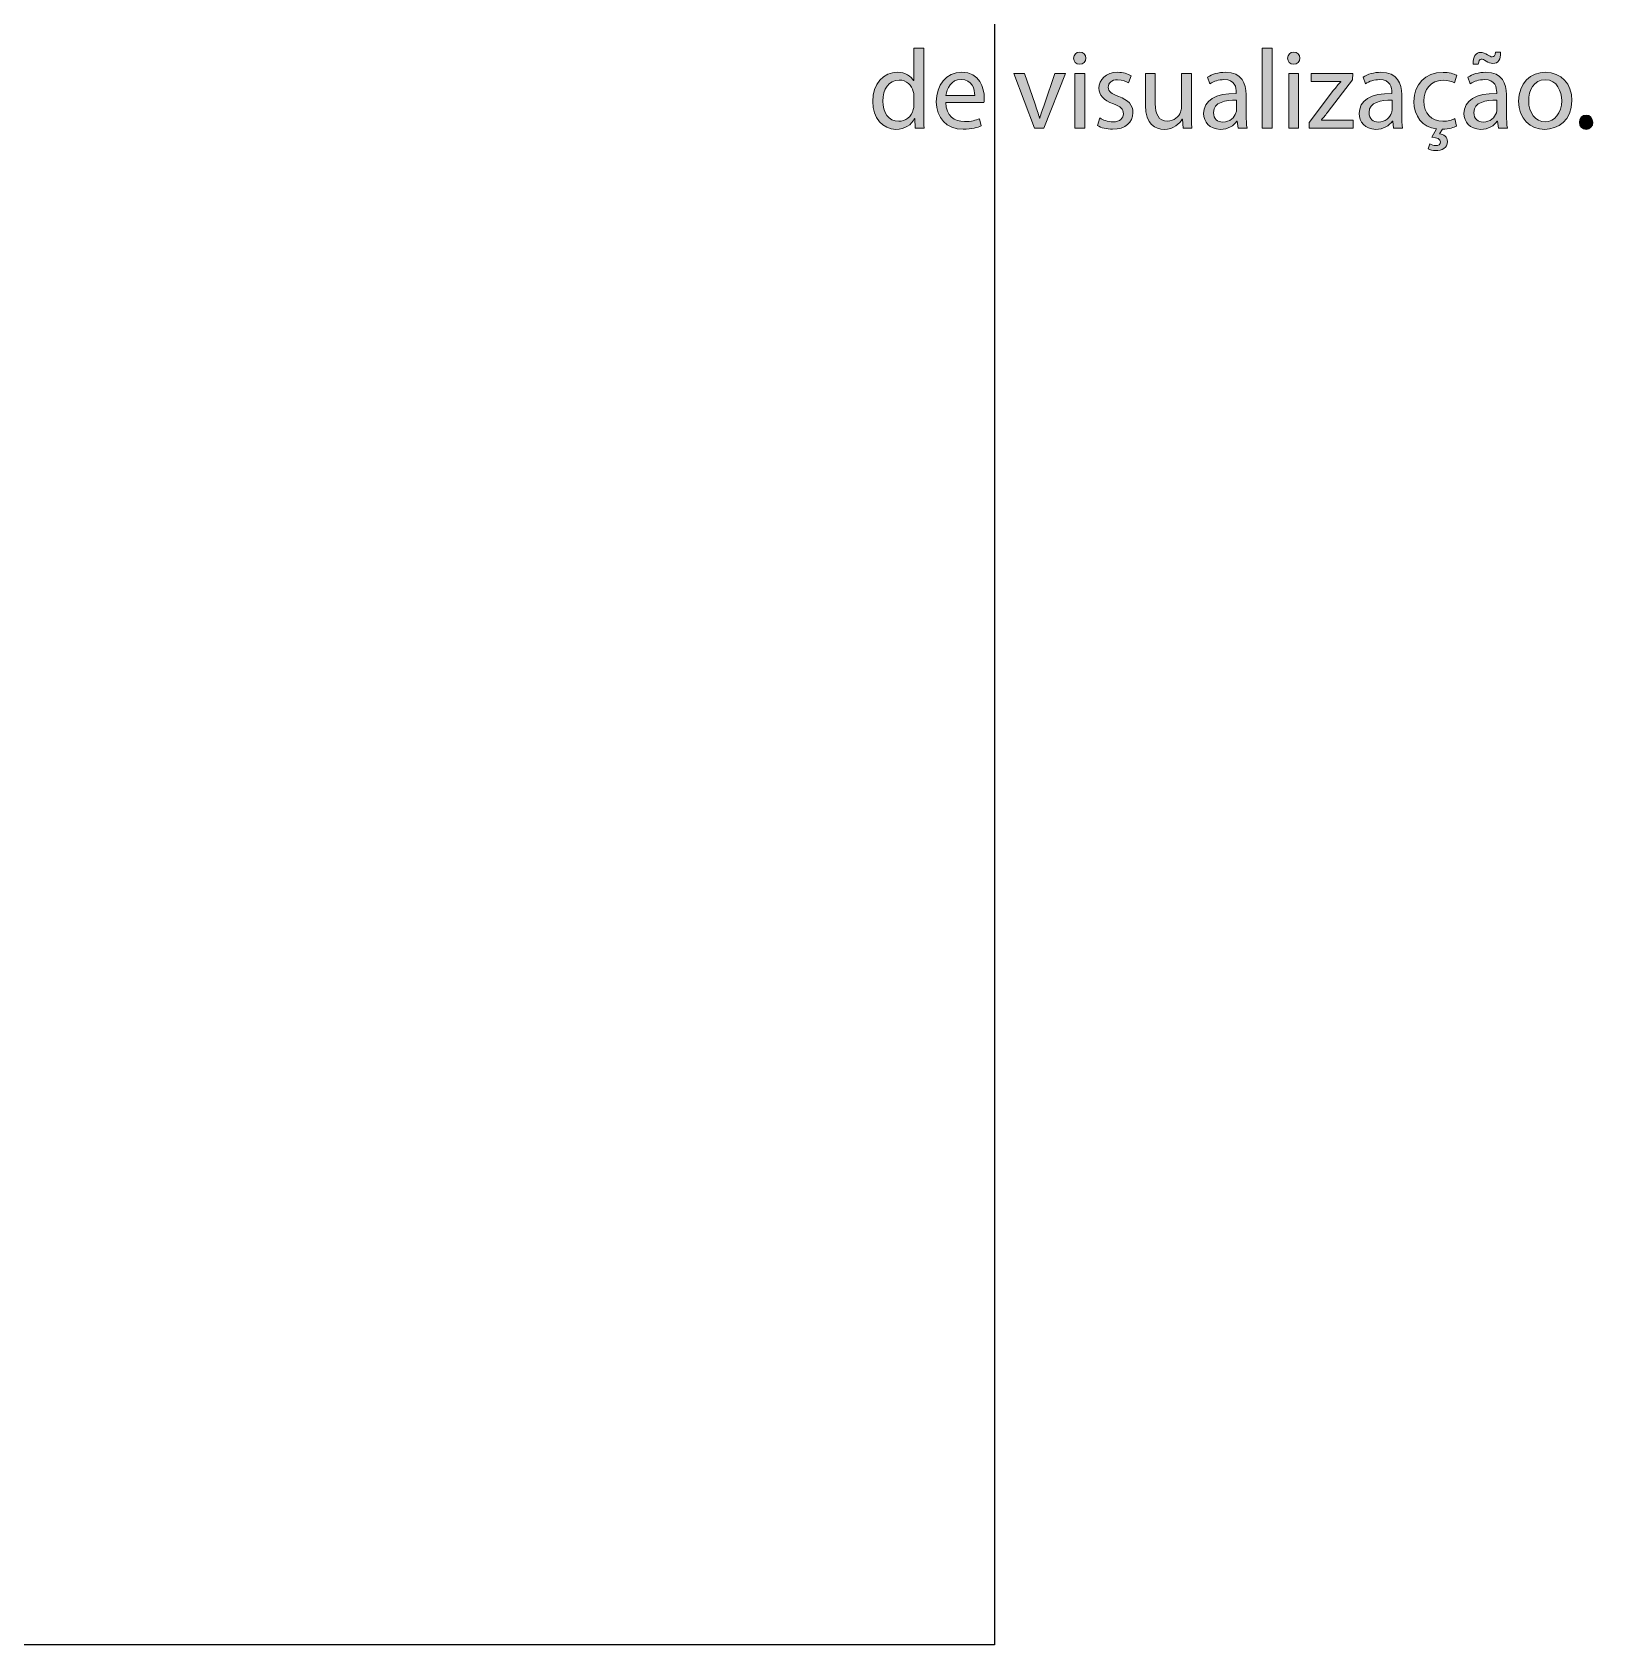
# Model space of a CAD drawing. Header units: inches. Extents: x -507 to 1392, y -754 to 68.
# Drawn here: x 595.6 to 734, y -466.7 to -323.6 of the extents above; entities that cross this region are included whole.
import ezdxf

# ---------------------------------------------------------------- set-up
doc = ezdxf.new("R2010")
doc.units = ezdxf.units.IN
doc.header["$MEASUREMENT"] = 0
doc.layers.add('back', color=7, linetype='Continuous')
picture_1 = doc.add_image_def('image69.png', size_in_pixel=(1129, 842))

# ---------------------------------------------------------------- blocks, each defined once
blk = doc.blocks.new('block 188')
at = {"layer": 'back'}
image = blk.add_image(picture_1, insert=(410, -466.68), size_in_units=(270.96, 202.08), dxfattribs=at)
blk = doc.blocks.new('block 192')
at = {"layer": 'back', "true_color": 0x231f20}
h = blk.add_hatch(color=250, dxfattribs=at)
h.dxf.hatch_style = 2
edge = h.paths.add_edge_path()
edge.add_spline(control_points=[(674.67, -325.04), (674.67, -325.04), (674.67, -330.89), (674.67, -330.89), (674.67, -331.32), (674.68, -331.81), (674.71, -332.14), (674.71, -332.14), (673.92, -332.14), (673.92, -332.14), (673.92, -332.14), (673.88, -331.3), (673.88, -331.3), (673.88, -331.3), (673.86, -331.3), (673.86, -331.3), (673.59, -331.84), (673, -332.25), (672.21, -332.25), (671.05, -332.25), (670.15, -331.26), (670.15, -329.79), (670.14, -328.18), (671.14, -327.19), (672.32, -327.19), (673.05, -327.19), (673.55, -327.54), (673.77, -327.93), (673.77, -327.93), (673.79, -327.93), (673.79, -327.93), (673.79, -327.93), (673.79, -325.04), (673.79, -325.04), (673.79, -325.04), (674.67, -325.04), (674.67, -325.04)], knot_values=[0, 0, 0, 0, 1, 1, 1, 2, 2, 2, 3, 3, 3, 4, 4, 4, 5, 5, 5, 6, 6, 6, 7, 7, 7, 8, 8, 8, 9, 9, 9, 10, 10, 10, 11, 11, 11, 12, 12, 12, 12], degree=3, periodic=1)
edge = h.paths.add_edge_path()
edge.add_spline(control_points=[(673.79, -329.27), (673.79, -329.16), (673.78, -329.01), (673.75, -328.9), (673.62, -328.34), (673.14, -327.88), (672.49, -327.88), (671.58, -327.88), (671.04, -328.68), (671.04, -329.75), (671.04, -330.73), (671.52, -331.54), (672.46, -331.54), (673.05, -331.54), (673.59, -331.15), (673.75, -330.49), (673.78, -330.37), (673.79, -330.25), (673.79, -330.11), (673.79, -330.11), (673.79, -329.27), (673.79, -329.27)], knot_values=[0, 0, 0, 0, 1, 1, 1, 2, 2, 2, 3, 3, 3, 4, 4, 4, 5, 5, 5, 6, 6, 6, 7, 7, 7, 7], degree=3, periodic=1)
h = blk.add_hatch(color=250, dxfattribs=at)
h.dxf.hatch_style = 2
edge = h.paths.add_edge_path()
edge.add_spline(control_points=[(689.05, -325.94), (689.07, -326.24), (688.84, -326.48), (688.5, -326.48), (688.19, -326.48), (687.97, -326.24), (687.97, -325.94), (687.97, -325.63), (688.2, -325.4), (688.52, -325.4), (688.84, -325.4), (689.05, -325.63), (689.05, -325.94)], knot_values=[0, 0, 0, 0, 1, 1, 1, 2, 2, 2, 3, 3, 3, 4, 4, 4, 4], degree=3, periodic=1)
h.paths.add_polyline_path([(688.08, -332.14), (688.08, -327.3), (688.96, -327.3), (688.96, -332.14)])
h = blk.add_hatch(color=250, dxfattribs=at)
h.dxf.hatch_style = 2
h.paths.add_polyline_path([(704.71, -325.04), (705.58, -325.04), (705.58, -332.14), (704.71, -332.14)])
h = blk.add_hatch(color=250, dxfattribs=at)
h.dxf.hatch_style = 2
edge = h.paths.add_edge_path()
edge.add_spline(control_points=[(708.04, -325.94), (708.05, -326.24), (707.83, -326.48), (707.49, -326.48), (707.17, -326.48), (706.96, -326.24), (706.96, -325.94), (706.96, -325.63), (707.19, -325.4), (707.5, -325.4), (707.83, -325.4), (708.04, -325.63), (708.04, -325.94)], knot_values=[0, 0, 0, 0, 1, 1, 1, 2, 2, 2, 3, 3, 3, 4, 4, 4, 4], degree=3, periodic=1)
h.paths.add_polyline_path([(707.07, -332.14), (707.07, -327.3), (707.94, -327.3), (707.94, -332.14)])
h = blk.add_hatch(color=250, dxfattribs=at)
h.dxf.hatch_style = 2
edge = h.paths.add_edge_path()
edge.add_spline(control_points=[(725.66, -332.14), (725.66, -332.14), (725.59, -331.53), (725.59, -331.53), (725.59, -331.53), (725.56, -331.53), (725.56, -331.53), (725.29, -331.91), (724.77, -332.25), (724.08, -332.25), (723.11, -332.25), (722.61, -331.56), (722.61, -330.86), (722.61, -329.69), (723.65, -329.05), (725.51, -329.06), (725.51, -329.06), (725.51, -328.96), (725.51, -328.96), (725.51, -328.56), (725.4, -327.84), (724.42, -327.84), (723.96, -327.84), (723.5, -327.98), (723.16, -328.2), (723.16, -328.2), (722.96, -327.62), (722.96, -327.62), (723.36, -327.36), (723.93, -327.19), (724.54, -327.19), (726.02, -327.19), (726.38, -328.2), (726.38, -329.17), (726.38, -329.17), (726.38, -330.98), (726.38, -330.98), (726.38, -331.4), (726.4, -331.81), (726.46, -332.14), (726.46, -332.14), (725.66, -332.14), (725.66, -332.14)], knot_values=[0, 0, 0, 0, 1, 1, 1, 2, 2, 2, 3, 3, 3, 4, 4, 4, 5, 5, 5, 6, 6, 6, 7, 7, 7, 8, 8, 8, 9, 9, 9, 10, 10, 10, 11, 11, 11, 12, 12, 12, 13, 13, 13, 14, 14, 14, 14], degree=3, periodic=1)
edge = h.paths.add_edge_path()
edge.add_spline(control_points=[(723.41, -326.47), (723.38, -325.82), (723.66, -325.43), (724.08, -325.43), (724.3, -325.43), (724.47, -325.52), (724.7, -325.65), (724.86, -325.74), (725, -325.82), (725.12, -325.82), (725.28, -325.82), (725.37, -325.73), (725.4, -325.4), (725.4, -325.4), (725.86, -325.4), (725.86, -325.4), (725.88, -326.06), (725.65, -326.4), (725.18, -326.4), (724.97, -326.4), (724.78, -326.31), (724.57, -326.2), (724.38, -326.08), (724.26, -326.02), (724.14, -326.02), (723.99, -326.02), (723.91, -326.19), (723.88, -326.47), (723.88, -326.47), (723.41, -326.47), (723.41, -326.47)], knot_values=[0, 0, 0, 0, 1, 1, 1, 2, 2, 2, 3, 3, 3, 4, 4, 4, 5, 5, 5, 6, 6, 6, 7, 7, 7, 8, 8, 8, 9, 9, 9, 10, 10, 10, 10], degree=3, periodic=1)
edge = h.paths.add_edge_path()
edge.add_spline(control_points=[(725.53, -329.67), (724.57, -329.65), (723.49, -329.82), (723.49, -330.76), (723.49, -331.33), (723.87, -331.6), (724.31, -331.6), (724.94, -331.6), (725.34, -331.2), (725.48, -330.79), (725.51, -330.7), (725.53, -330.6), (725.53, -330.51), (725.53, -330.51), (725.53, -329.67), (725.53, -329.67)], knot_values=[0, 0, 0, 0, 1, 1, 1, 2, 2, 2, 3, 3, 3, 4, 4, 4, 5, 5, 5, 5], degree=3, periodic=1)
h = blk.add_hatch(color=250, dxfattribs=at)
h.dxf.hatch_style = 2
edge = h.paths.add_edge_path()
edge.add_spline(control_points=[(676.63, -329.88), (676.65, -331.07), (677.41, -331.56), (678.29, -331.56), (678.92, -331.56), (679.29, -331.45), (679.62, -331.31), (679.62, -331.31), (679.77, -331.94), (679.77, -331.94), (679.46, -332.08), (678.93, -332.24), (678.17, -332.24), (676.68, -332.24), (675.79, -331.26), (675.79, -329.8), (675.79, -328.34), (676.65, -327.19), (678.05, -327.19), (679.63, -327.19), (680.05, -328.58), (680.05, -329.47), (680.05, -329.65), (680.03, -329.79), (680.02, -329.88), (680.02, -329.88), (676.63, -329.88), (676.63, -329.88)], knot_values=[0, 0, 0, 0, 1, 1, 1, 2, 2, 2, 3, 3, 3, 4, 4, 4, 5, 5, 5, 6, 6, 6, 7, 7, 7, 8, 8, 8, 9, 9, 9, 9], degree=3, periodic=1)
edge = h.paths.add_edge_path()
edge.add_spline(control_points=[(679.2, -329.25), (679.21, -328.69), (678.97, -327.82), (677.99, -327.82), (677.1, -327.82), (676.71, -328.64), (676.64, -329.25), (676.64, -329.25), (679.2, -329.25), (679.2, -329.25)], knot_values=[0, 0, 0, 0, 1, 1, 1, 2, 2, 2, 3, 3, 3, 3], degree=3, periodic=1)
h = blk.add_hatch(color=250, dxfattribs=at)
h.dxf.hatch_style = 2
edge = h.paths.add_edge_path()
edge.add_spline(control_points=[(683.61, -327.3), (683.61, -327.3), (684.55, -330.02), (684.55, -330.02), (684.71, -330.46), (684.84, -330.86), (684.94, -331.26), (684.94, -331.26), (684.97, -331.26), (684.97, -331.26), (685.08, -330.86), (685.22, -330.46), (685.38, -330.02), (685.38, -330.02), (686.32, -327.3), (686.32, -327.3), (686.32, -327.3), (687.24, -327.3), (687.24, -327.3), (687.24, -327.3), (685.34, -332.14), (685.34, -332.14), (685.34, -332.14), (684.5, -332.14), (684.5, -332.14), (684.5, -332.14), (682.67, -327.3), (682.67, -327.3), (682.67, -327.3), (683.61, -327.3), (683.61, -327.3)], knot_values=[0, 0, 0, 0, 1, 1, 1, 2, 2, 2, 3, 3, 3, 4, 4, 4, 5, 5, 5, 6, 6, 6, 7, 7, 7, 8, 8, 8, 9, 9, 9, 10, 10, 10, 10], degree=3, periodic=1)
h = blk.add_hatch(color=250, dxfattribs=at)
h.dxf.hatch_style = 2
edge = h.paths.add_edge_path()
edge.add_spline(control_points=[(690.3, -331.24), (690.56, -331.41), (691.01, -331.59), (691.46, -331.59), (692.09, -331.59), (692.39, -331.27), (692.39, -330.87), (692.39, -330.45), (692.14, -330.22), (691.5, -329.98), (690.62, -329.67), (690.22, -329.19), (690.22, -328.61), (690.22, -327.83), (690.84, -327.19), (691.88, -327.19), (692.37, -327.19), (692.8, -327.33), (693.07, -327.49), (693.07, -327.49), (692.85, -328.13), (692.85, -328.13), (692.66, -328.01), (692.31, -327.85), (691.86, -327.85), (691.34, -327.85), (691.05, -328.15), (691.05, -328.51), (691.05, -328.91), (691.34, -329.09), (691.97, -329.33), (692.81, -329.65), (693.24, -330.07), (693.24, -330.79), (693.24, -331.64), (692.58, -332.24), (691.43, -332.24), (690.91, -332.24), (690.42, -332.11), (690.08, -331.91), (690.08, -331.91), (690.3, -331.24), (690.3, -331.24)], knot_values=[0, 0, 0, 0, 1, 1, 1, 2, 2, 2, 3, 3, 3, 4, 4, 4, 5, 5, 5, 6, 6, 6, 7, 7, 7, 8, 8, 8, 9, 9, 9, 10, 10, 10, 11, 11, 11, 12, 12, 12, 13, 13, 13, 14, 14, 14, 14], degree=3, periodic=1)
h = blk.add_hatch(color=250, dxfattribs=at)
h.dxf.hatch_style = 2
edge = h.paths.add_edge_path()
edge.add_spline(control_points=[(698.42, -330.82), (698.42, -331.32), (698.43, -331.76), (698.46, -332.14), (698.46, -332.14), (697.68, -332.14), (697.68, -332.14), (697.68, -332.14), (697.63, -331.35), (697.63, -331.35), (697.63, -331.35), (697.61, -331.35), (697.61, -331.35), (697.38, -331.74), (696.87, -332.25), (696.01, -332.25), (695.25, -332.25), (694.35, -331.83), (694.35, -330.13), (694.35, -330.13), (694.35, -327.3), (694.35, -327.3), (694.35, -327.3), (695.22, -327.3), (695.22, -327.3), (695.22, -327.3), (695.22, -329.98), (695.22, -329.98), (695.22, -330.9), (695.5, -331.52), (696.3, -331.52), (696.89, -331.52), (697.3, -331.11), (697.46, -330.72), (697.51, -330.59), (697.54, -330.43), (697.54, -330.27), (697.54, -330.27), (697.54, -327.3), (697.54, -327.3), (697.54, -327.3), (698.42, -327.3), (698.42, -327.3), (698.42, -327.3), (698.42, -330.82), (698.42, -330.82)], knot_values=[0, 0, 0, 0, 1, 1, 1, 2, 2, 2, 3, 3, 3, 4, 4, 4, 5, 5, 5, 6, 6, 6, 7, 7, 7, 8, 8, 8, 9, 9, 9, 10, 10, 10, 11, 11, 11, 12, 12, 12, 13, 13, 13, 14, 14, 14, 15, 15, 15, 15], degree=3, periodic=1)
h = blk.add_hatch(color=250, dxfattribs=at)
h.dxf.hatch_style = 2
edge = h.paths.add_edge_path()
edge.add_spline(control_points=[(702.56, -332.14), (702.56, -332.14), (702.49, -331.53), (702.49, -331.53), (702.49, -331.53), (702.46, -331.53), (702.46, -331.53), (702.19, -331.91), (701.67, -332.25), (700.99, -332.25), (700.01, -332.25), (699.51, -331.56), (699.51, -330.86), (699.51, -329.69), (700.54, -329.05), (702.41, -329.06), (702.41, -329.06), (702.41, -328.96), (702.41, -328.96), (702.41, -328.56), (702.3, -327.84), (701.31, -327.84), (700.87, -327.84), (700.4, -327.98), (700.06, -328.2), (700.06, -328.2), (699.86, -327.62), (699.86, -327.62), (700.26, -327.36), (700.83, -327.19), (701.44, -327.19), (702.92, -327.19), (703.28, -328.2), (703.28, -329.17), (703.28, -329.17), (703.28, -330.98), (703.28, -330.98), (703.28, -331.4), (703.3, -331.81), (703.36, -332.14), (703.36, -332.14), (702.56, -332.14), (702.56, -332.14)], knot_values=[0, 0, 0, 0, 1, 1, 1, 2, 2, 2, 3, 3, 3, 4, 4, 4, 5, 5, 5, 6, 6, 6, 7, 7, 7, 8, 8, 8, 9, 9, 9, 10, 10, 10, 11, 11, 11, 12, 12, 12, 13, 13, 13, 14, 14, 14, 14], degree=3, periodic=1)
edge = h.paths.add_edge_path()
edge.add_spline(control_points=[(702.43, -329.67), (701.47, -329.65), (700.39, -329.82), (700.39, -330.76), (700.39, -331.33), (700.76, -331.6), (701.21, -331.6), (701.84, -331.6), (702.24, -331.2), (702.38, -330.79), (702.41, -330.7), (702.43, -330.6), (702.43, -330.51), (702.43, -330.51), (702.43, -329.67), (702.43, -329.67)], knot_values=[0, 0, 0, 0, 1, 1, 1, 2, 2, 2, 3, 3, 3, 4, 4, 4, 5, 5, 5, 5], degree=3, periodic=1)
h = blk.add_hatch(color=250, dxfattribs=at)
h.dxf.hatch_style = 2
edge = h.paths.add_edge_path()
edge.add_spline(control_points=[(708.86, -331.63), (708.86, -331.63), (711.04, -328.78), (711.04, -328.78), (711.25, -328.52), (711.45, -328.29), (711.67, -328.03), (711.67, -328.03), (711.67, -328.01), (711.67, -328.01), (711.67, -328.01), (709.06, -328.01), (709.06, -328.01), (709.06, -328.01), (709.06, -327.3), (709.06, -327.3), (709.06, -327.3), (712.74, -327.3), (712.74, -327.3), (712.74, -327.3), (712.73, -327.85), (712.73, -327.85), (712.73, -327.85), (710.57, -330.66), (710.57, -330.66), (710.38, -330.93), (710.17, -331.17), (709.96, -331.42), (709.96, -331.42), (709.96, -331.44), (709.96, -331.44), (709.96, -331.44), (712.78, -331.44), (712.78, -331.44), (712.78, -331.44), (712.78, -332.14), (712.78, -332.14), (712.78, -332.14), (708.86, -332.14), (708.86, -332.14), (708.86, -332.14), (708.86, -331.63), (708.86, -331.63)], knot_values=[0, 0, 0, 0, 1, 1, 1, 2, 2, 2, 3, 3, 3, 4, 4, 4, 5, 5, 5, 6, 6, 6, 7, 7, 7, 8, 8, 8, 9, 9, 9, 10, 10, 10, 11, 11, 11, 12, 12, 12, 13, 13, 13, 14, 14, 14, 14], degree=3, periodic=1)
h = blk.add_hatch(color=250, dxfattribs=at)
h.dxf.hatch_style = 2
edge = h.paths.add_edge_path()
edge.add_spline(control_points=[(716.36, -332.14), (716.36, -332.14), (716.29, -331.53), (716.29, -331.53), (716.29, -331.53), (716.26, -331.53), (716.26, -331.53), (715.99, -331.91), (715.47, -332.25), (714.79, -332.25), (713.81, -332.25), (713.31, -331.56), (713.31, -330.86), (713.31, -329.69), (714.34, -329.05), (716.21, -329.06), (716.21, -329.06), (716.21, -328.96), (716.21, -328.96), (716.21, -328.56), (716.1, -327.84), (715.11, -327.84), (714.67, -327.84), (714.2, -327.98), (713.86, -328.2), (713.86, -328.2), (713.66, -327.62), (713.66, -327.62), (714.06, -327.36), (714.63, -327.19), (715.24, -327.19), (716.72, -327.19), (717.08, -328.2), (717.08, -329.17), (717.08, -329.17), (717.08, -330.98), (717.08, -330.98), (717.08, -331.4), (717.1, -331.81), (717.16, -332.14), (717.16, -332.14), (716.36, -332.14), (716.36, -332.14)], knot_values=[0, 0, 0, 0, 1, 1, 1, 2, 2, 2, 3, 3, 3, 4, 4, 4, 5, 5, 5, 6, 6, 6, 7, 7, 7, 8, 8, 8, 9, 9, 9, 10, 10, 10, 11, 11, 11, 12, 12, 12, 13, 13, 13, 14, 14, 14, 14], degree=3, periodic=1)
edge = h.paths.add_edge_path()
edge.add_spline(control_points=[(716.23, -329.67), (715.27, -329.65), (714.19, -329.82), (714.19, -330.76), (714.19, -331.33), (714.56, -331.6), (715.01, -331.6), (715.64, -331.6), (716.04, -331.2), (716.18, -330.79), (716.21, -330.7), (716.23, -330.6), (716.23, -330.51), (716.23, -330.51), (716.23, -329.67), (716.23, -329.67)], knot_values=[0, 0, 0, 0, 1, 1, 1, 2, 2, 2, 3, 3, 3, 4, 4, 4, 5, 5, 5, 5], degree=3, periodic=1)
h = blk.add_hatch(color=250, dxfattribs=at)
h.dxf.hatch_style = 2
edge = h.paths.add_edge_path()
edge.add_spline(control_points=[(721.95, -331.96), (721.74, -332.07), (721.28, -332.22), (720.7, -332.24), (720.7, -332.24), (720.44, -332.64), (720.44, -332.64), (720.81, -332.69), (721.14, -332.95), (721.14, -333.33), (721.14, -333.92), (720.65, -334.14), (720.1, -334.14), (719.85, -334.14), (719.59, -334.07), (719.42, -333.97), (719.42, -333.97), (719.57, -333.54), (719.57, -333.54), (719.73, -333.64), (719.93, -333.69), (720.11, -333.69), (720.33, -333.69), (720.54, -333.61), (720.54, -333.37), (720.53, -333.11), (720.23, -332.99), (719.76, -332.95), (719.76, -332.95), (720.18, -332.22), (720.18, -332.22), (718.94, -332.06), (718.16, -331.12), (718.16, -329.77), (718.16, -328.28), (719.17, -327.2), (720.75, -327.2), (721.27, -327.2), (721.73, -327.33), (721.97, -327.45), (721.97, -327.45), (721.77, -328.13), (721.77, -328.13), (721.56, -328.01), (721.23, -327.9), (720.75, -327.9), (719.64, -327.9), (719.04, -328.72), (719.04, -329.73), (719.04, -330.85), (719.76, -331.54), (720.72, -331.54), (721.22, -331.54), (721.55, -331.41), (721.8, -331.3), (721.8, -331.3), (721.95, -331.96), (721.95, -331.96)], knot_values=[0, 0, 0, 0, 1, 1, 1, 2, 2, 2, 3, 3, 3, 4, 4, 4, 5, 5, 5, 6, 6, 6, 7, 7, 7, 8, 8, 8, 9, 9, 9, 10, 10, 10, 11, 11, 11, 12, 12, 12, 13, 13, 13, 14, 14, 14, 15, 15, 15, 16, 16, 16, 17, 17, 17, 18, 18, 18, 19, 19, 19, 19], degree=3, periodic=1)
h = blk.add_hatch(color=250, dxfattribs=at)
h.dxf.hatch_style = 2
edge = h.paths.add_edge_path()
edge.add_spline(control_points=[(732.18, -329.68), (732.18, -331.47), (730.94, -332.25), (729.77, -332.25), (728.47, -332.25), (727.46, -331.29), (727.46, -329.76), (727.46, -328.14), (728.52, -327.19), (729.85, -327.19), (731.24, -327.19), (732.18, -328.2), (732.18, -329.68)], knot_values=[0, 0, 0, 0, 1, 1, 1, 2, 2, 2, 3, 3, 3, 4, 4, 4, 4], degree=3, periodic=1)
edge = h.paths.add_edge_path()
edge.add_spline(control_points=[(728.35, -329.73), (728.35, -330.79), (728.96, -331.59), (729.81, -331.59), (730.65, -331.59), (731.28, -330.8), (731.28, -329.71), (731.28, -328.89), (730.87, -327.85), (729.83, -327.85), (728.79, -327.85), (728.35, -328.81), (728.35, -329.73)], knot_values=[0, 0, 0, 0, 1, 1, 1, 2, 2, 2, 3, 3, 3, 4, 4, 4, 4], degree=3, periodic=1)
h = blk.add_hatch(color=250, dxfattribs=at)
h.dxf.hatch_style = 2
edge = h.paths.add_edge_path()
edge.add_spline(control_points=[(732.85, -331.62), (732.85, -331.25), (733.1, -330.99), (733.45, -330.99), (733.79, -330.99), (734.04, -331.25), (734.04, -331.62), (734.04, -331.98), (733.81, -332.25), (733.44, -332.25), (733.09, -332.25), (732.85, -331.98), (732.85, -331.62)], knot_values=[0, 0, 0, 0, 1, 1, 1, 2, 2, 2, 3, 3, 3, 4, 4, 4, 4], degree=3, periodic=1)
at = {"layer": 'back', "lineweight": 0}
for points in [[(704.71, -325.04), (705.58, -325.04), (705.58, -332.14), (704.71, -332.14), (704.71, -325.04)], [(688.08, -332.14), (688.08, -327.3), (688.96, -327.3), (688.96, -332.14), (688.08, -332.14)], [(707.07, -332.14), (707.07, -327.3), (707.94, -327.3), (707.94, -332.14), (707.07, -332.14)]]:
    blk.add_lwpolyline(points, dxfattribs=at)
for points, knots in [([(674.67, -325.04), (674.67, -325.04), (674.67, -330.89), (674.67, -330.89), (674.67, -331.32), (674.68, -331.81), (674.71, -332.14), (674.71, -332.14), (673.92, -332.14), (673.92, -332.14), (673.92, -332.14), (673.88, -331.3), (673.88, -331.3), (673.88, -331.3), (673.86, -331.3), (673.86, -331.3), (673.59, -331.84), (673, -332.25), (672.21, -332.25), (671.05, -332.25), (670.15, -331.26), (670.15, -329.79), (670.14, -328.18), (671.14, -327.19), (672.32, -327.19), (673.05, -327.19), (673.55, -327.54), (673.77, -327.93), (673.77, -327.93), (673.79, -327.93), (673.79, -327.93), (673.79, -327.93), (673.79, -325.04), (673.79, -325.04), (673.79, -325.04), (674.67, -325.04), (674.67, -325.04)], [0, 0, 0, 0, 1, 1, 1, 2, 2, 2, 3, 3, 3, 4, 4, 4, 5, 5, 5, 6, 6, 6, 7, 7, 7, 8, 8, 8, 9, 9, 9, 10, 10, 10, 11, 11, 11, 12, 12, 12, 12]), ([(689.05, -325.94), (689.07, -326.24), (688.84, -326.48), (688.5, -326.48), (688.19, -326.48), (687.97, -326.24), (687.97, -325.94), (687.97, -325.63), (688.2, -325.4), (688.52, -325.4), (688.84, -325.4), (689.05, -325.63), (689.05, -325.94)], [0, 0, 0, 0, 1, 1, 1, 2, 2, 2, 3, 3, 3, 4, 4, 4, 4]), ([(708.04, -325.94), (708.05, -326.24), (707.83, -326.48), (707.49, -326.48), (707.17, -326.48), (706.96, -326.24), (706.96, -325.94), (706.96, -325.63), (707.19, -325.4), (707.5, -325.4), (707.83, -325.4), (708.04, -325.63), (708.04, -325.94)], [0, 0, 0, 0, 1, 1, 1, 2, 2, 2, 3, 3, 3, 4, 4, 4, 4]), ([(723.41, -326.47), (723.38, -325.82), (723.66, -325.43), (724.08, -325.43), (724.3, -325.43), (724.47, -325.52), (724.7, -325.65), (724.86, -325.74), (725, -325.82), (725.12, -325.82), (725.28, -325.82), (725.37, -325.73), (725.4, -325.4), (725.4, -325.4), (725.86, -325.4), (725.86, -325.4), (725.88, -326.06), (725.65, -326.4), (725.18, -326.4), (724.97, -326.4), (724.78, -326.31), (724.57, -326.2), (724.38, -326.08), (724.26, -326.02), (724.14, -326.02), (723.99, -326.02), (723.91, -326.19), (723.88, -326.47), (723.88, -326.47), (723.41, -326.47), (723.41, -326.47)], [0, 0, 0, 0, 1, 1, 1, 2, 2, 2, 3, 3, 3, 4, 4, 4, 5, 5, 5, 6, 6, 6, 7, 7, 7, 8, 8, 8, 9, 9, 9, 10, 10, 10, 10]), ([(676.63, -329.88), (676.65, -331.07), (677.41, -331.56), (678.29, -331.56), (678.92, -331.56), (679.29, -331.45), (679.62, -331.31), (679.62, -331.31), (679.77, -331.94), (679.77, -331.94), (679.46, -332.08), (678.93, -332.24), (678.17, -332.24), (676.68, -332.24), (675.79, -331.26), (675.79, -329.8), (675.79, -328.34), (676.65, -327.19), (678.05, -327.19), (679.63, -327.19), (680.05, -328.58), (680.05, -329.47), (680.05, -329.65), (680.03, -329.79), (680.02, -329.88), (680.02, -329.88), (676.63, -329.88), (676.63, -329.88)], [0, 0, 0, 0, 1, 1, 1, 2, 2, 2, 3, 3, 3, 4, 4, 4, 5, 5, 5, 6, 6, 6, 7, 7, 7, 8, 8, 8, 9, 9, 9, 9]), ([(683.61, -327.3), (683.61, -327.3), (684.55, -330.02), (684.55, -330.02), (684.71, -330.46), (684.84, -330.86), (684.94, -331.26), (684.94, -331.26), (684.97, -331.26), (684.97, -331.26), (685.08, -330.86), (685.22, -330.46), (685.38, -330.02), (685.38, -330.02), (686.32, -327.3), (686.32, -327.3), (686.32, -327.3), (687.24, -327.3), (687.24, -327.3), (687.24, -327.3), (685.34, -332.14), (685.34, -332.14), (685.34, -332.14), (684.5, -332.14), (684.5, -332.14), (684.5, -332.14), (682.67, -327.3), (682.67, -327.3), (682.67, -327.3), (683.61, -327.3), (683.61, -327.3)], [0, 0, 0, 0, 1, 1, 1, 2, 2, 2, 3, 3, 3, 4, 4, 4, 5, 5, 5, 6, 6, 6, 7, 7, 7, 8, 8, 8, 9, 9, 9, 10, 10, 10, 10]), ([(690.3, -331.24), (690.56, -331.41), (691.01, -331.59), (691.46, -331.59), (692.09, -331.59), (692.39, -331.27), (692.39, -330.87), (692.39, -330.45), (692.14, -330.22), (691.5, -329.98), (690.62, -329.67), (690.22, -329.19), (690.22, -328.61), (690.22, -327.83), (690.84, -327.19), (691.88, -327.19), (692.37, -327.19), (692.8, -327.33), (693.07, -327.49), (693.07, -327.49), (692.85, -328.13), (692.85, -328.13), (692.66, -328.01), (692.31, -327.85), (691.86, -327.85), (691.34, -327.85), (691.05, -328.15), (691.05, -328.51), (691.05, -328.91), (691.34, -329.09), (691.97, -329.33), (692.81, -329.65), (693.24, -330.07), (693.24, -330.79), (693.24, -331.64), (692.58, -332.24), (691.43, -332.24), (690.91, -332.24), (690.42, -332.11), (690.08, -331.91), (690.08, -331.91), (690.3, -331.24), (690.3, -331.24)], [0, 0, 0, 0, 1, 1, 1, 2, 2, 2, 3, 3, 3, 4, 4, 4, 5, 5, 5, 6, 6, 6, 7, 7, 7, 8, 8, 8, 9, 9, 9, 10, 10, 10, 11, 11, 11, 12, 12, 12, 13, 13, 13, 14, 14, 14, 14]), ([(698.42, -330.82), (698.42, -331.32), (698.43, -331.76), (698.46, -332.14), (698.46, -332.14), (697.68, -332.14), (697.68, -332.14), (697.68, -332.14), (697.63, -331.35), (697.63, -331.35), (697.63, -331.35), (697.61, -331.35), (697.61, -331.35), (697.38, -331.74), (696.87, -332.25), (696.01, -332.25), (695.25, -332.25), (694.35, -331.83), (694.35, -330.13), (694.35, -330.13), (694.35, -327.3), (694.35, -327.3), (694.35, -327.3), (695.22, -327.3), (695.22, -327.3), (695.22, -327.3), (695.22, -329.98), (695.22, -329.98), (695.22, -330.9), (695.5, -331.52), (696.3, -331.52), (696.89, -331.52), (697.3, -331.11), (697.46, -330.72), (697.51, -330.59), (697.54, -330.43), (697.54, -330.27), (697.54, -330.27), (697.54, -327.3), (697.54, -327.3), (697.54, -327.3), (698.42, -327.3), (698.42, -327.3), (698.42, -327.3), (698.42, -330.82), (698.42, -330.82)], [0, 0, 0, 0, 1, 1, 1, 2, 2, 2, 3, 3, 3, 4, 4, 4, 5, 5, 5, 6, 6, 6, 7, 7, 7, 8, 8, 8, 9, 9, 9, 10, 10, 10, 11, 11, 11, 12, 12, 12, 13, 13, 13, 14, 14, 14, 15, 15, 15, 15]), ([(702.56, -332.14), (702.56, -332.14), (702.49, -331.53), (702.49, -331.53), (702.49, -331.53), (702.46, -331.53), (702.46, -331.53), (702.19, -331.91), (701.67, -332.25), (700.99, -332.25), (700.01, -332.25), (699.51, -331.56), (699.51, -330.86), (699.51, -329.69), (700.54, -329.05), (702.41, -329.06), (702.41, -329.06), (702.41, -328.96), (702.41, -328.96), (702.41, -328.56), (702.3, -327.84), (701.31, -327.84), (700.87, -327.84), (700.4, -327.98), (700.06, -328.2), (700.06, -328.2), (699.86, -327.62), (699.86, -327.62), (700.26, -327.36), (700.83, -327.19), (701.44, -327.19), (702.92, -327.19), (703.28, -328.2), (703.28, -329.17), (703.28, -329.17), (703.28, -330.98), (703.28, -330.98), (703.28, -331.4), (703.3, -331.81), (703.36, -332.14), (703.36, -332.14), (702.56, -332.14), (702.56, -332.14)], [0, 0, 0, 0, 1, 1, 1, 2, 2, 2, 3, 3, 3, 4, 4, 4, 5, 5, 5, 6, 6, 6, 7, 7, 7, 8, 8, 8, 9, 9, 9, 10, 10, 10, 11, 11, 11, 12, 12, 12, 13, 13, 13, 14, 14, 14, 14]), ([(708.86, -331.63), (708.86, -331.63), (711.04, -328.78), (711.04, -328.78), (711.25, -328.52), (711.45, -328.29), (711.67, -328.03), (711.67, -328.03), (711.67, -328.01), (711.67, -328.01), (711.67, -328.01), (709.06, -328.01), (709.06, -328.01), (709.06, -328.01), (709.06, -327.3), (709.06, -327.3), (709.06, -327.3), (712.74, -327.3), (712.74, -327.3), (712.74, -327.3), (712.73, -327.85), (712.73, -327.85), (712.73, -327.85), (710.57, -330.66), (710.57, -330.66), (710.38, -330.93), (710.17, -331.17), (709.96, -331.42), (709.96, -331.42), (709.96, -331.44), (709.96, -331.44), (709.96, -331.44), (712.78, -331.44), (712.78, -331.44), (712.78, -331.44), (712.78, -332.14), (712.78, -332.14), (712.78, -332.14), (708.86, -332.14), (708.86, -332.14), (708.86, -332.14), (708.86, -331.63), (708.86, -331.63)], [0, 0, 0, 0, 1, 1, 1, 2, 2, 2, 3, 3, 3, 4, 4, 4, 5, 5, 5, 6, 6, 6, 7, 7, 7, 8, 8, 8, 9, 9, 9, 10, 10, 10, 11, 11, 11, 12, 12, 12, 13, 13, 13, 14, 14, 14, 14]), ([(716.36, -332.14), (716.36, -332.14), (716.29, -331.53), (716.29, -331.53), (716.29, -331.53), (716.26, -331.53), (716.26, -331.53), (715.99, -331.91), (715.47, -332.25), (714.79, -332.25), (713.81, -332.25), (713.31, -331.56), (713.31, -330.86), (713.31, -329.69), (714.34, -329.05), (716.21, -329.06), (716.21, -329.06), (716.21, -328.96), (716.21, -328.96), (716.21, -328.56), (716.1, -327.84), (715.11, -327.84), (714.67, -327.84), (714.2, -327.98), (713.86, -328.2), (713.86, -328.2), (713.66, -327.62), (713.66, -327.62), (714.06, -327.36), (714.63, -327.19), (715.24, -327.19), (716.72, -327.19), (717.08, -328.2), (717.08, -329.17), (717.08, -329.17), (717.08, -330.98), (717.08, -330.98), (717.08, -331.4), (717.1, -331.81), (717.16, -332.14), (717.16, -332.14), (716.36, -332.14), (716.36, -332.14)], [0, 0, 0, 0, 1, 1, 1, 2, 2, 2, 3, 3, 3, 4, 4, 4, 5, 5, 5, 6, 6, 6, 7, 7, 7, 8, 8, 8, 9, 9, 9, 10, 10, 10, 11, 11, 11, 12, 12, 12, 13, 13, 13, 14, 14, 14, 14]), ([(721.95, -331.96), (721.74, -332.07), (721.28, -332.22), (720.7, -332.24), (720.7, -332.24), (720.44, -332.64), (720.44, -332.64), (720.81, -332.69), (721.14, -332.95), (721.14, -333.33), (721.14, -333.92), (720.65, -334.14), (720.1, -334.14), (719.85, -334.14), (719.59, -334.07), (719.42, -333.97), (719.42, -333.97), (719.57, -333.54), (719.57, -333.54), (719.73, -333.64), (719.93, -333.69), (720.11, -333.69), (720.33, -333.69), (720.54, -333.61), (720.54, -333.37), (720.53, -333.11), (720.23, -332.99), (719.76, -332.95), (719.76, -332.95), (720.18, -332.22), (720.18, -332.22), (718.94, -332.06), (718.16, -331.12), (718.16, -329.77), (718.16, -328.28), (719.17, -327.2), (720.75, -327.2), (721.27, -327.2), (721.73, -327.33), (721.97, -327.45), (721.97, -327.45), (721.77, -328.13), (721.77, -328.13), (721.56, -328.01), (721.23, -327.9), (720.75, -327.9), (719.64, -327.9), (719.04, -328.72), (719.04, -329.73), (719.04, -330.85), (719.76, -331.54), (720.72, -331.54), (721.22, -331.54), (721.55, -331.41), (721.8, -331.3), (721.8, -331.3), (721.95, -331.96), (721.95, -331.96)], [0, 0, 0, 0, 1, 1, 1, 2, 2, 2, 3, 3, 3, 4, 4, 4, 5, 5, 5, 6, 6, 6, 7, 7, 7, 8, 8, 8, 9, 9, 9, 10, 10, 10, 11, 11, 11, 12, 12, 12, 13, 13, 13, 14, 14, 14, 15, 15, 15, 16, 16, 16, 17, 17, 17, 18, 18, 18, 19, 19, 19, 19]), ([(725.66, -332.14), (725.66, -332.14), (725.59, -331.53), (725.59, -331.53), (725.59, -331.53), (725.56, -331.53), (725.56, -331.53), (725.29, -331.91), (724.77, -332.25), (724.08, -332.25), (723.11, -332.25), (722.61, -331.56), (722.61, -330.86), (722.61, -329.69), (723.65, -329.05), (725.51, -329.06), (725.51, -329.06), (725.51, -328.96), (725.51, -328.96), (725.51, -328.56), (725.4, -327.84), (724.42, -327.84), (723.96, -327.84), (723.5, -327.98), (723.16, -328.2), (723.16, -328.2), (722.96, -327.62), (722.96, -327.62), (723.36, -327.36), (723.93, -327.19), (724.54, -327.19), (726.02, -327.19), (726.38, -328.2), (726.38, -329.17), (726.38, -329.17), (726.38, -330.98), (726.38, -330.98), (726.38, -331.4), (726.4, -331.81), (726.46, -332.14), (726.46, -332.14), (725.66, -332.14), (725.66, -332.14)], [0, 0, 0, 0, 1, 1, 1, 2, 2, 2, 3, 3, 3, 4, 4, 4, 5, 5, 5, 6, 6, 6, 7, 7, 7, 8, 8, 8, 9, 9, 9, 10, 10, 10, 11, 11, 11, 12, 12, 12, 13, 13, 13, 14, 14, 14, 14]), ([(732.18, -329.68), (732.18, -331.47), (730.94, -332.25), (729.77, -332.25), (728.47, -332.25), (727.46, -331.29), (727.46, -329.76), (727.46, -328.14), (728.52, -327.19), (729.85, -327.19), (731.24, -327.19), (732.18, -328.2), (732.18, -329.68)], [0, 0, 0, 0, 1, 1, 1, 2, 2, 2, 3, 3, 3, 4, 4, 4, 4]), ([(673.79, -329.27), (673.79, -329.16), (673.78, -329.01), (673.75, -328.9), (673.62, -328.34), (673.14, -327.88), (672.49, -327.88), (671.58, -327.88), (671.04, -328.68), (671.04, -329.75), (671.04, -330.73), (671.52, -331.54), (672.46, -331.54), (673.05, -331.54), (673.59, -331.15), (673.75, -330.49), (673.78, -330.37), (673.79, -330.25), (673.79, -330.11), (673.79, -330.11), (673.79, -329.27), (673.79, -329.27)], [0, 0, 0, 0, 1, 1, 1, 2, 2, 2, 3, 3, 3, 4, 4, 4, 5, 5, 5, 6, 6, 6, 7, 7, 7, 7]), ([(679.2, -329.25), (679.21, -328.69), (678.97, -327.82), (677.99, -327.82), (677.1, -327.82), (676.71, -328.64), (676.64, -329.25), (676.64, -329.25), (679.2, -329.25), (679.2, -329.25)], [0, 0, 0, 0, 1, 1, 1, 2, 2, 2, 3, 3, 3, 3]), ([(728.35, -329.73), (728.35, -330.79), (728.96, -331.59), (729.81, -331.59), (730.65, -331.59), (731.28, -330.8), (731.28, -329.71), (731.28, -328.89), (730.87, -327.85), (729.83, -327.85), (728.79, -327.85), (728.35, -328.81), (728.35, -329.73)], [0, 0, 0, 0, 1, 1, 1, 2, 2, 2, 3, 3, 3, 4, 4, 4, 4]), ([(702.43, -329.67), (701.47, -329.65), (700.39, -329.82), (700.39, -330.76), (700.39, -331.33), (700.76, -331.6), (701.21, -331.6), (701.84, -331.6), (702.24, -331.2), (702.38, -330.79), (702.41, -330.7), (702.43, -330.6), (702.43, -330.51), (702.43, -330.51), (702.43, -329.67), (702.43, -329.67)], [0, 0, 0, 0, 1, 1, 1, 2, 2, 2, 3, 3, 3, 4, 4, 4, 5, 5, 5, 5]), ([(716.23, -329.67), (715.27, -329.65), (714.19, -329.82), (714.19, -330.76), (714.19, -331.33), (714.56, -331.6), (715.01, -331.6), (715.64, -331.6), (716.04, -331.2), (716.18, -330.79), (716.21, -330.7), (716.23, -330.6), (716.23, -330.51), (716.23, -330.51), (716.23, -329.67), (716.23, -329.67)], [0, 0, 0, 0, 1, 1, 1, 2, 2, 2, 3, 3, 3, 4, 4, 4, 5, 5, 5, 5]), ([(725.53, -329.67), (724.57, -329.65), (723.49, -329.82), (723.49, -330.76), (723.49, -331.33), (723.87, -331.6), (724.31, -331.6), (724.94, -331.6), (725.34, -331.2), (725.48, -330.79), (725.51, -330.7), (725.53, -330.6), (725.53, -330.51), (725.53, -330.51), (725.53, -329.67), (725.53, -329.67)], [0, 0, 0, 0, 1, 1, 1, 2, 2, 2, 3, 3, 3, 4, 4, 4, 5, 5, 5, 5]), ([(732.85, -331.62), (732.85, -331.25), (733.1, -330.99), (733.45, -330.99), (733.79, -330.99), (734.04, -331.25), (734.04, -331.62), (734.04, -331.98), (733.81, -332.25), (733.44, -332.25), (733.09, -332.25), (732.85, -331.98), (732.85, -331.62)], [0, 0, 0, 0, 1, 1, 1, 2, 2, 2, 3, 3, 3, 4, 4, 4, 4])]:
    blk.add_open_spline(points, degree=3, knots=knots, dxfattribs=at)

msp = doc.modelspace()

# ---------------------------------------------------------------- block references
at = {"layer": 'back'}
for name in ['block 188', 'block 192']:
    msp.add_blockref(name, (0, 0), dxfattribs=at)

doc.saveas('drawing.dxf')
